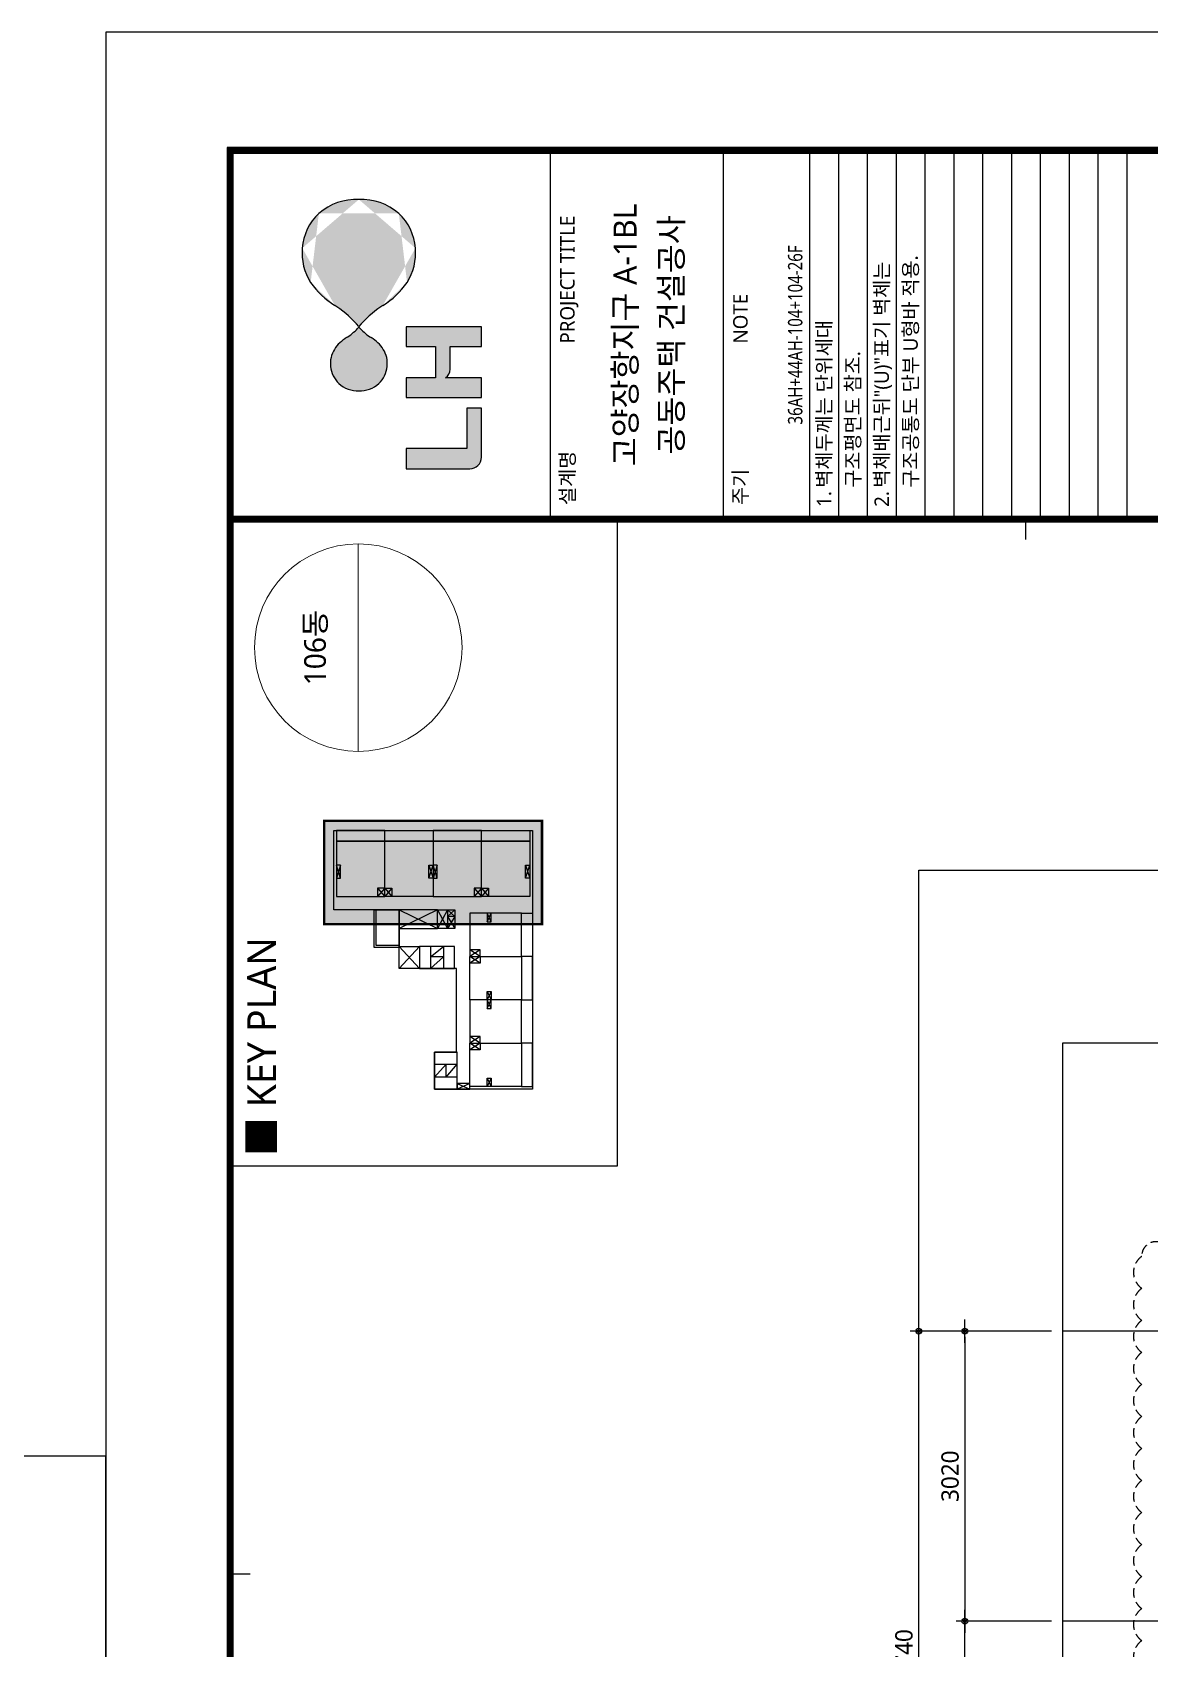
# Model space of a CAD drawing. Header units: millimetres. Extents: x 262481 to 2519995, y -394348 to 364571.
# Drawn here: x 322032 to 333655, y -318494 to -301669 of the extents above; entities that cross this region are included whole.
import ezdxf
from ezdxf.enums import TextEntityAlignment as Align
from ezdxf.xclip import XClip

# ---------------------------------------------------------------- set-up
doc = ezdxf.new("R2010")
doc.units = ezdxf.units.MM
doc.header["$LTSCALE"] = 65
doc.header["$XCLIPFRAME"] = 0
for name, pattern in [('CEN', [62, 60, -1, 0, -1]), ('FORM_고양장항A-1BL-S-성능$0$HID', [2.3, 1.5, -0.8]), ('HID', [2.5, 2, -0.5]), ('XS-벽체$0$HID', [2.3, 1.5, -0.8])]:
    doc.linetypes.add(name, pattern=pattern)
doc.layers.get('Defpoints').update_dxf_attribs({"color": 145})
for name, color, linetype in [('253', 253, 'Continuous'), ('BAR', 2, 'Continuous'), ('CEN', 1, 'CEN'), ('DIM', 7, 'Continuous'), ('FORM_고양장항A-1BL-S-성능$0$FORM', 7, 'Continuous'), ('FORM_고양장항A-1BL-S-성능$0$FTEXT', 3, 'Continuous'), ('FORM_고양장항A-1BL-S-성능$0$LH마크', 253, 'Continuous'), ('FORM_고양장항A-1BL-S-성능$0$TEXT', 3, 'Continuous'), ('KEY', 4, 'Continuous'), ('LEADER', 7, 'Continuous'), ('SEC', 11, 'Continuous'), ('XS-벽체$0$BAR', 3, 'Continuous'), ('XS-벽체$0$WALL', 4, 'Continuous')]:
    doc.layers.add(name, color=color, linetype=linetype)
for name, color, linetype, plot in [('DEFPOINT', 144, 'Continuous', False), ('FORM_고양장항A-1BL-S-성능$0$DEFPOINT', 144, 'Continuous', False), ('XS-벽체$0$1215', 181, 'XS-벽체$0$HID', False)]:
    doc.layers.add(name, color=color, linetype=linetype, plot=plot)
doc.layers.add('TEXT', color=3, linetype='Continuous', lineweight=9)
doc.styles.add('FORM_고양장항A-1BL-S-성능$0$맑은고딕', font='malgun.ttf')
doc.styles.add('맑은고딕', font='malgun.ttf')
doc.dimstyles.new('DIM_60', dxfattribs={"dimscale": 60, "dimtxt": 3, "dimasz": 1, "dimexe": 1.5, "dimexo": 2, "dimgap": 1, "dimtad": 1, "dimdec": 0, "dimzin": 0, "dimdsep": 46, "dimtxsty": '맑은고딕', "dimblk1": 'DIMDOT', "dimblk2": 'DIMDOT', "dimsah": 1, "dimcen": 0.09, "dimdle": 2, "dimclrd": 7, "dimclre": 7, "dimclrt": 3, "dimadec": 0, "dimazin": 0, "dimtfac": 1, "dimtdec": 0, "dimtix": 1, "dimtmove": 2, "dimatfit": 3, "dimldrblk": 'DIMDOT', "dimfxl": 0, "dimtolj": 1, "dimtzin": 0, "dimarcsym": 0})

# ---------------------------------------------------------------- blocks, each defined once
blk = doc.blocks.new('XS-벽체', base_point=(1093552.529641199, 0))
at = {"layer": 'XS-벽체$0$1215'}
blk.add_lwpolyline([(99244.39906785135, 531981.5803168521, 0.52056705), (99056.31815873878, 531836.3279259647, 0.52056705), (99056.31815873878, 531502.9946259647, 0.52056705), (99056.31815873878, 531169.6613259646, 0.52056705), (99056.31815873878, 530836.3280259647, 0.52056705), (99056.31815873878, 530502.9947259647, 0.52056705), (99056.31815873878, 530169.6614259647, 0.52056705), (99056.31815873878, 529836.3281259646, 0.52056705), (99056.31815873878, 529502.9948259646, 0.52056705), (99056.31815873878, 529169.6615259647, 0.52056705), (99056.31815873878, 528836.3282259647, 0.52056705), (99056.31815873878, 528502.9949259646, 0.52056705), (99056.31815873878, 528169.6616259646, 0.52056705), (99056.31815873878, 527836.3283259646, 0.52056705), (99056.31815873878, 527502.9950259647, 0.52056705)], format="xyb", dxfattribs=at)
at = {"layer": 'XS-벽체$0$BAR'}
for radius, end in [(20470.00000000001, 138.0000000077701), (20280.00000000001, 137.9999999974206)]:
    blk.add_arc((99075.6265650175, 514192.5453104012), radius, 90, end, dxfattribs=at)
at = {"layer": 'XS-벽체$0$WALL'}
for radius, end in [(28100.00000000001, 138.0000000059112), (27500, 138.0000000059112), (20500.00000000001, 138.0000000059112), (20250.00000000001, 106.6872327452662)]:
    blk.add_arc((99075.62656501762, 514192.5453104199), radius, 90, end, dxfattribs=at)
blk = doc.blocks.new('DIMDOT')
at = {"layer": 'DIM', "linetype": 'Continuous'}
blk.add_line((-2, 0), (2, 0), dxfattribs=at)
for radius in [0.5, 0.25]:
    blk.add_circle((0, 0), radius, dxfattribs=at)
blk = doc.blocks.new('*D235')
at = {"layer": 'Defpoints', "color": 0, "linetype": 'Continuous', "transparency": 16777216}
for p in [(331252.4388960177, -315188.7507688279), (332752.4388960212, -315188.7507688279), (332752.438896021, -321928.7507688295)]:
    blk.add_point(p, dxfattribs=at)
at = {"layer": 'DIM', "color": 7, "linetype": 'Continuous', "lineweight": -2, "transparency": 16777216}
for p, q in [((332632.4388960212, -315188.7507688279), (331162.4388960177, -315188.7507688279)), ((331252.4388960177, -321868.7507688295), (331252.4388960177, -315248.7507688279)), ((332632.438896021, -321928.7507688295), (331162.4388960177, -321928.7507688295))]:
    blk.add_line(p, q, dxfattribs=at)
at = {"layer": 'DIM', "color": 7, "linetype": 'Continuous', "lineweight": -2, "transparency": 16777216, "xscale": 60, "yscale": 60, "zscale": 60}
for p, rotation in [((331252.4388960177, -315188.7507688279), 90), ((331252.4388960177, -321928.7507688295), 270)]:
    blk.add_blockref('DIMDOT', p, dxfattribs=dict(at, rotation=rotation))
at = {"layer": 'DIM', "color": 3, "linetype": 'Continuous', "transparency": 16777216, "insert": (331099.4429721047, -318558.7507688286), "char_height": 180, "attachment_point": 5, "rotation": 90, "style": '맑은고딕'}
blk.add_mtext('\\A1;6740', dxfattribs=at)
blk = doc.blocks.new('*D236')
at = {"layer": 'Defpoints', "color": 0, "linetype": 'Continuous', "transparency": 16777216}
for p in [(331732.4388960178, -318208.7507688287), (332752.4388960213, -318208.7507688287), (332752.4388960212, -321928.7507688295)]:
    blk.add_point(p, dxfattribs=at)
at = {"layer": 'DIM', "color": 7, "linetype": 'Continuous', "lineweight": -2, "transparency": 16777216}
for p, q in [((332632.4388960213, -318208.7507688287), (331642.4388960178, -318208.7507688287)), ((331732.4388960178, -321868.7507688295), (331732.4388960178, -318268.7507688287)), ((332632.4388960212, -321928.7507688295), (331642.4388960178, -321928.7507688295))]:
    blk.add_line(p, q, dxfattribs=at)
at = {"layer": 'DIM', "color": 7, "linetype": 'Continuous', "lineweight": -2, "transparency": 16777216, "xscale": 60, "yscale": 60, "zscale": 60}
for p, rotation in [((331732.4388960178, -318208.7507688287), 90), ((331732.4388960178, -321928.7507688295), 270)]:
    blk.add_blockref('DIMDOT', p, dxfattribs=dict(at, rotation=rotation))
at = {"layer": 'DIM', "color": 3, "linetype": 'Continuous', "transparency": 16777216, "insert": (331579.4429721048, -320068.750768829), "char_height": 180, "attachment_point": 5, "rotation": 90, "style": '맑은고딕'}
blk.add_mtext('\\A1;3720', dxfattribs=at)
blk = doc.blocks.new('*D237')
at = {"layer": 'Defpoints', "color": 0, "linetype": 'Continuous', "transparency": 16777216}
for p in [(332752.4388960212, -315188.7507688279), (331732.4388960178, -318208.7507688286), (332752.4388960213, -318208.7507688286)]:
    blk.add_point(p, dxfattribs=at)
at = {"layer": 'DIM', "color": 7, "linetype": 'Continuous', "lineweight": -2, "transparency": 16777216}
for p, q in [((332632.4388960212, -315188.7507688279), (331642.4388960178, -315188.7507688279)), ((331732.4388960178, -315248.7507688279), (331732.4388960178, -318148.7507688286)), ((332632.4388960213, -318208.7507688286), (331642.4388960178, -318208.7507688286))]:
    blk.add_line(p, q, dxfattribs=at)
at = {"layer": 'DIM', "color": 7, "linetype": 'Continuous', "lineweight": -2, "transparency": 16777216, "xscale": 60, "yscale": 60, "zscale": 60}
for p, rotation in [((331732.4388960178, -315188.7507688279), 90), ((331732.4388960178, -318208.7507688286), 270)]:
    blk.add_blockref('DIMDOT', p, dxfattribs=dict(at, rotation=rotation))
at = {"layer": 'DIM', "color": 3, "linetype": 'Continuous', "transparency": 16777216, "insert": (331579.4429721048, -316698.7507688282), "char_height": 180, "attachment_point": 5, "rotation": 90, "style": '맑은고딕'}
blk.add_mtext('\\A1;3020', dxfattribs=at)
blk = doc.blocks.new('주기')
at = {"layer": 'TEXT', "style": '맑은고딕'}
for s, p in [('1.', (100, -150)), ('벽체두께는 단위세대', (300, -150)), ('구조평면도 참조.', (300, -450)), ('2.', (100, -750)), ('벽체배근뒤"(U)"표기 벽체는 ', (300, -750)), ('구조공통도 단부 U형바 적용.', (300, -1050))]:
    blk.add_text(s, height=150, dxfattribs=at).set_placement(p, align=Align.MIDDLE_LEFT)
blk = doc.blocks.new('FORM_고양장항A-1BL-S-성능')
at = {"layer": 'FORM_고양장항A-1BL-S-성능$0$LH마크'}
h = blk.add_hatch(color=256, dxfattribs=at)
edge = h.paths.add_edge_path()
edge.add_ellipse((777.5120366010963, 564.7777114903022), major_axis=(-0.02159848308638231, 19.19947578344629), ratio=0.9999988826607065, start_angle=220.3160542666334, end_angle=235.7161672747215)
edge.add_ellipse((780.1822295766472, 563.7980365819697), major_axis=(11.63553466031951, 11.6355346603195), ratio=0.9999995785260982, start_angle=278.3719928566697, end_angle=279.7926827259736)
edge.add_ellipse((805.6007515508829, 547.0051341328237), major_axis=(0.01866363475384163, 14.02645855967481), ratio=0.9999988821937925, start_angle=394.96846678515556, end_angle=418.6858257556404, ccw=False)
edge.add_ellipse((802.7134298440217, 550.4017932872687), major_axis=(-0.0005301727484946188, 9.598206712760284), ratio=0.9999988824009329, start_angle=354.9363527238226, end_angle=392.349660986295, ccw=False)
edge.add_ellipse((802.8853871766626, 550.8263927475948), major_axis=(0.00340075212795909, 9.161071405456902), ratio=0.9999988815880413, start_angle=313.08945440778825, end_angle=355.7978530240622, ccw=False)
edge.add_ellipse((802.2519161794482, 550.6334521343399), major_axis=(-0.00272221685361018, 9.759959947316588), ratio=0.9999988820086083, start_angle=267.15847194408525, end_angle=311.3399578879178, ccw=False)
edge.add_ellipse((802.2519161794482, 549.671215354598), major_axis=(0.002345730923483197, 9.759960045523917), ratio=0.9999988819608775, start_angle=228.6578319515284, end_angle=272.8393178946566, ccw=False)
edge.add_ellipse((802.8853871766626, 549.4782747404117), major_axis=(-0.001195197933472944, 9.161071959040585), ratio=0.9999988820220781, start_angle=184.2159411120079, end_angle=226.9243397014058, ccw=False)
edge.add_ellipse((802.7134298440217, 549.9028742007379), major_axis=(0.0007995421070614973, 9.59820669418542), ratio=0.9999988819849818, start_angle=147.6519469810335, end_angle=185.0652552603508, ccw=False)
edge.add_ellipse((805.6007515508829, 553.2995333551828), major_axis=(-0.0146797010598394, 14.02646328916932), ratio=0.9999988823698344, start_angle=121.33044795241909, end_angle=145.0478069355882, ccw=False)
edge.add_ellipse((780.1822295766472, 536.5066309060369), major_axis=(-11.63553220987993, 11.63553220987993), ratio=0.9999997837762815, start_angle=260.2073153029904, end_angle=261.628005449331)
edge.add_ellipse((777.5120366010963, 535.5269559977044), major_axis=(0.03702439887233609, 19.19945221449299), ratio=0.999998882848964, start_angle=-55.67013267916648, end_angle=-40.27001964361233)
edge = h.paths.add_edge_path()
edge.add_ellipse((795.6964670699238, 557.0060145651389), major_axis=(0.006864801860395151, 8.99295968458668), ratio=0.9999988827231661, start_angle=123.23707871012789, end_angle=139.6948369544317, ccw=False)
edge.add_ellipse((788.9257939476668, 552.7252627146829), major_axis=(-0.7009870625855058, 0.7009870625855058), ratio=0.9999999437731498, start_angle=70.64073618081011, end_angle=85.40595803884457, ccw=False)
edge.add_ellipse((782.6291739661394, 549.0609563897763), major_axis=(-0.00838486509904391, 6.297509315924676), ratio=0.9999988821287467, start_angle=-59.16259633342766, end_angle=-32.43732604062858)
edge.add_ellipse((783.5754979457854, 550.5891971896801), major_axis=(0.0003907985917620071, 4.500137694815398), ratio=0.9999988822598063, start_angle=-32.59340767870501, end_angle=6.828384972939124)
edge.add_ellipse((783.5434234086572, 550.2362834793914), major_axis=(0.002745875946588449, 4.847301688027194), ratio=0.9999988842119085, start_angle=5.983778684998008, end_angle=45.80586987389822)
edge.add_ellipse((783.5089925024806, 550.4199431204636), major_axis=(-0.002355894959272277, 4.695759708345227), ratio=0.9999988832972008, start_angle=47.05758428077518, end_angle=93.23828646313216)
edge.add_ellipse((783.5089925024806, 549.884724367543), major_axis=(0.002355895489691475, 4.695759708344957), ratio=0.9999988832972013, start_angle=86.76171354333981, end_angle=132.9424157256968)
edge.add_ellipse((783.5434234049319, 550.0683840086151), major_axis=(-0.004028469242848608, 4.847300791718968), ratio=0.9999988837406935, start_angle=134.1789697115022, end_angle=174.0010609071454)
edge.add_ellipse((783.5754979457854, 549.7154702983264), major_axis=(-0.0003907988740895081, 4.500137694815236), ratio=0.9999988822598063, start_angle=173.1716150234662, end_angle=212.5934076751104)
edge.add_ellipse((782.6291739661394, 551.2437110982303), major_axis=(0.008384865413569927, 6.297509315924258), ratio=0.999998882128746, start_angle=212.4373260434902, end_angle=239.1625963362892)
edge.add_ellipse((788.9257939476668, 547.579404774255), major_axis=(0.7009870745422859, 0.7009870745422859), ratio=0.999999927333072, start_angle=94.59404188595232, end_angle=109.35926357312451, ccw=False)
edge.add_ellipse((795.6964670699238, 543.2986529228676), major_axis=(-0.001238716836780558, 8.992962225506153), ratio=0.9999988827506152, start_angle=400.34100785461936, end_angle=416.79876607149504, ccw=False)
h = blk.add_hatch(color=256, dxfattribs=at)
edge = h.paths.add_edge_path()
edge.add_line((768.8121202457844, 531.4260161464501), (768.8121202457844, 541.9678076190341))
edge.add_line((768.8121202457844, 541.9678076190341), (765.28352654168, 541.9678076190341))
edge.add_line((765.28352654168, 541.9678076190341), (765.28352654168, 530.9121352323731))
edge.add_arc((767.28352654168, 530.9121352323731), 2, 180, 270)
edge.add_line((767.28352654168, 528.9121352323731), (775.7887969780861, 528.912135232373))
edge.add_line((775.7887969780861, 528.912135232373), (775.7887969780861, 531.4260161464501))
edge.add_line((775.7887969780861, 531.4260161464501), (768.8121202457844, 531.4260161464501))
h = blk.add_hatch(color=256, dxfattribs=at)
edge = h.paths.add_edge_path()
edge.add_line((777.6351411920189, 541.9678076190341), (777.6351411920189, 528.912135232373))
edge.add_line((777.6351411920189, 528.912135232373), (781.0521581974028, 528.912135232373))
edge.add_line((781.0521581974028, 528.912135232373), (781.0521581974028, 535.1371330489803))
edge.add_ellipse((782.6773167383074, 536.2946097833503), major_axis=(-0.000413403052623914, 1.995218884663901), ratio=0.9999988843474573, start_angle=125.4474759443961, end_angle=176.5601751768511)
edge.add_line((782.5580159779786, 534.3029607517112), (786.4845400359629, 534.3029607517112))
edge.add_line((786.4845400359629, 534.3029607517112), (786.4845400359629, 528.912135232373))
edge.add_line((786.4845400359629, 528.912135232373), (789.9015570450722, 528.912135232373))
edge.add_line((789.9015570450722, 528.912135232373), (789.9015570450722, 541.9678076190341))
edge.add_line((789.9015570450722, 541.9678076190341), (786.4845400359629, 541.9678076190341))
edge.add_line((786.4845400359629, 541.9678076190341), (786.4845400359629, 536.8843866876725))
edge.add_line((786.4845400359629, 536.8843866876725), (781.0521581974028, 536.8843866876725))
edge.add_line((781.0521581974028, 536.8843866876725), (781.0521581974028, 541.9678076190341))
edge.add_line((781.0521581974028, 541.9678076190341), (777.6351411920189, 541.9678076190341))
at = {"layer": 'FORM_고양장항A-1BL-S-성능$0$DEFPOINT', "color": 1}
for p, q in [((573.5, 569), (573.5, 572)), ((753, 434.5), (756, 434.5000000000001))]:
    blk.add_line(p, q, dxfattribs=at)
at = {"layer": 'FORM_고양장항A-1BL-S-성능$0$DEFPOINT', "linetype": 'FORM_고양장항A-1BL-S-성능$0$HID'}
for p, q in [((820, 467), (757, 467)), ((820, 457), (757, 457)), ((820, 447), (757, 447)), ((820, 437), (757, 437)), ((820, 427), (757, 427)), ((820, 417), (757, 417))]:
    blk.add_line(p, q, dxfattribs=at)
at = {"layer": 'FORM_고양장항A-1BL-S-성능$0$DEFPOINT'}
blk.add_lwpolyline([(0, 594), (0, 0), (841, 0), (841, 594), (0, 594)], dxfattribs=at)
at = {"layer": 'FORM_고양장항A-1BL-S-성능$0$FORM'}
for p, q in [((820, 517), (757, 517)), ((820, 487), (757, 487)), ((820, 472), (757, 472)), ((820, 462), (757, 462)), ((820, 452), (757, 452)), ((820, 442), (757, 442)), ((820, 432), (757, 432)), ((820, 422), (757, 422))]:
    blk.add_line(p, q, dxfattribs=at)
for points in [[(25, 573), (25, 21), (757, 21), (757, 573)], [(26, 572), (26, 22), (756, 22), (756, 572)], [(757, 572), (757, 22), (820, 22), (820, 572)]]:
    blk.add_lwpolyline(points, close=True, dxfattribs=at)
at = {"layer": 'FORM_고양장항A-1BL-S-성능$0$FORM', "const_width": 1}
blk.add_lwpolyline([(25.5, 572.5), (25.5, 21.5), (756.5, 21.5), (756.5, 572.5)], close=True, dxfattribs=at)
blk.add_lwpolyline([(757, 21.5), (820.5, 21.5), (820.5, 572.5), (757, 572.5)], dxfattribs=at)
at = {"layer": 'FORM_고양장항A-1BL-S-성능$0$FORM'}
blk.add_lwpolyline([(757, 21), (821, 21), (821, 573), (757, 573)], dxfattribs=at)
at = {"layer": 'FORM_고양장항A-1BL-S-성능$0$LH마크'}
blk.add_lwpolyline([(768.8121202457844, 531.4260161464501), (768.8121202457844, 541.9678076190341), (765.28352654168, 541.9678076190341), (765.28352654168, 530.9121352323731, 0.4142135623730978), (767.28352654168, 528.9121352323731), (775.7887969780861, 528.912135232373), (775.7887969780861, 531.4260161464501)], format="xyb", close=True, dxfattribs=at)
blk.add_lwpolyline([(782.5580159779786, 534.3029607517112), (786.4845400359629, 534.3029607517112), (786.4845400359629, 528.912135232373), (789.9015570450722, 528.912135232373), (789.9015570450722, 541.9678076190341), (786.4845400359629, 541.9678076190341), (786.4845400359629, 536.8843866876725), (781.0521581974028, 536.8843866876725), (781.0521581974028, 541.9678076190341), (777.6351411920189, 541.9678076190341), (777.6351411920189, 528.912135232373), (781.0521581974028, 528.912135232373), (781.0521581974028, 535.1371330489803)], dxfattribs=at)
for centre, major_axis, ratio, start_param, end_param in [((805.6007515508829, 547.0051341328237), (0.01866364607842805, 14.02645855965973), 0.9999988821937923, 0.6103148805826146, 1.024260884494987), ((802.7134298440217, 550.4017932872687), (-0.0005301722584782508, 9.598206712760033), 0.9999988824009336, -0.08837731707788565, 0.5646080961658568), ((802.8853871766626, 550.8263927475948), (0.003400751817444686, 9.161071405457017), 0.9999988815880411, -0.8187434745249031, -0.0733413004167327), ((802.2519161794482, 550.6334521343399), (-0.002722219416329674, 9.75995994731588), 0.9999988820086076, 4.66279495975861, 5.433907357902082), ((783.5089925024806, 550.4199431204636), (-0.002355894959272276, 4.695759708345225), 0.9999988832972008, 0.8213097837342547, 1.627315087699315), ((783.5434234086572, 550.2362834793914), (0.002745875946588449, 4.847301688027194), 0.9999988842119085, 0.1044366397638719, 0.7994632460396036), ((783.5754979457854, 550.5891971896801), (0.0003907985917619971, 4.500137694815261), 0.9999988822598063, -0.5688622784382045, 0.1191778003714916), ((782.6291739661394, 549.0609563897763), (-0.00838486509904391, 6.297509315924676), 0.9999988821287467, -1.032582100046638, -0.5661381399518648), ((777.5120366010963, 564.7777114903022), (-0.02159848308638231, 19.19947578344629), 0.9999988826607065, 3.845240541955254, 4.114023219125599), ((780.1822295766472, 563.7980365819697), (11.63553466031951, 11.6355346603195), 0.9999995785260982, 4.858507820687022, 4.883303536556102), ((783.5089925024806, 549.884724367543), (0.002355895489691476, 4.695759708344958), 0.9999988832972013, 1.514277566003436, 2.320282869968496), ((788.9257939476668, 552.7252627146829), (-0.700987062585513, 0.700987062585513), 0.999999943773139, 1.232913432387822, 1.490615168597958), ((795.6964670699238, 557.0060145651389), (0.006864802392496911, 8.992959684586273), 0.9999988827231666, 2.150892784090308, 2.438134852950649), ((795.6964670699238, 543.2986529228676), (-0.001238735083169428, 8.992962225503609), 0.9999988827506168, 0.7040834086070373, 0.9913254769886706), ((777.5120366010963, 535.5269559977044), (0.03702439887233502, 19.19945221449245), 0.999998882848964, -0.9716271102735472, -0.7028444326238286), ((802.2519161794482, 549.671215354598), (0.002345731131241998, 9.759960045523863), 0.9999988819608779, 3.990832028047346, 4.761944426178527), ((782.6291739661394, 551.2437110982303), (0.008384865413569925, 6.297509315924255), 0.999998882128746, 3.707730793591602, 4.174174753686374), ((788.9257939476668, 547.579404774255), (0.7009870745422877, 0.7009870745422876), 0.9999999273330696, 1.650977483679293, 1.90867921690732), ((783.5434234049319, 550.0683840086151), (-0.004028469242848608, 4.847300791718968), 0.9999988837406935, 2.341864808399459, 3.036891414792878), ((783.5754979457854, 549.7154702983264), (-0.0003907988740895081, 4.500137694815236), 0.9999988822598063, 3.022414853155563, 3.71045493196526), ((780.1822295766472, 536.5066309060369), (-11.63553220987993, 11.63553220987993), 0.9999997837762815, 4.541474389812208, 4.566270110516492), ((805.6007515508829, 553.2995333551828), (-0.01467970102094349, 14.02646328916936), 0.999998882369835, 2.117615799692099, 2.531561803825854), ((802.7134298440217, 549.9028742007379), (0.0007995429396725551, 9.598206694185077), 0.9999988819849815, 2.577012621885882, 3.229998035423623), ((802.8853871766626, 549.4782747404117), (-0.001195197141435843, 9.161071959040688), 0.9999988820220782, 3.215174707150978, 3.960576880790073), ((782.6773167383074, 536.2946097833503), (-0.000413403052623914, 1.995218884663901), 0.9999988843474573, 2.189471493546094, 3.081556384734013)]:
    blk.add_ellipse(centre, major_axis=major_axis, ratio=ratio, start_param=start_param, end_param=end_param, dxfattribs=at)
at = {"layer": 'FORM_고양장항A-1BL-S-성능$0$FTEXT', "style": 'FORM_고양장항A-1BL-S-성능$0$맑은고딕'}
for s, p in [('설계명', (759, 514)), ('PROJECT TITLE', (787, 514)), ('주기', (759, 484)), ('NOTE', (787, 484))]:
    blk.add_text(s, height=2.5, dxfattribs=at).set_placement(p, align=Align.MIDDLE_LEFT)
at = {"layer": 'FORM_고양장항A-1BL-S-성능$0$TEXT', "color": 6, "style": 'FORM_고양장항A-1BL-S-성능$0$맑은고딕'}
for s, p in [('고양장항지구 A-1BL', (788.5, 504.0000000007981)), ('공동주택 건설공사', (788.5, 496))]:
    blk.add_text(s, height=4.000000000000026, dxfattribs=at).set_placement(p, align=Align.MIDDLE_CENTER)

msp = doc.modelspace()

# ---------------------------------------------------------------- hatches: boundary and pattern name
at = {"layer": '253'}
h = msp.add_hatch(color=256, dxfattribs=at)
h.dxf.hatch_style = 1
h.paths.add_polyline_path([(327333.2973248112, -310953.4522613779), (327333.2973248121, -309877.7059927223), (325067.6256830211, -309877.7059927224), (325067.6256830211, -310953.4522613779)])

# ---------------------------------------------------------------- linework, layer by layer
at = {"layer": 'CEN'}
for p, q in [((335892.438896013, -315188.7507688279), (332752.4388960136, -315188.7507688279)), ((335892.4388960116, -318208.7507688287), (332752.438896014, -318208.7507688287))]:
    msp.add_line(p, q, dxfattribs=at)
at = {"layer": 'DEFPOINT'}
for points in [[(331252.4388960136, -346948.750768833), (331252.4388960136, -310388.7507688417), (348817.438896012, -310388.7507688417), (348817.438896012, -346948.750768833)], [(332752.4388960136, -345148.750768833), (332752.4388960136, -312188.7507688417), (347317.438896012, -312188.7507688417), (347317.438896012, -345148.750768833)]]:
    msp.add_lwpolyline(points, close=True, dxfattribs=at)
at = {"layer": 'KEY'}
for p, q in [((325167.6256830205, -310803.4522613778), (325167.6256830211, -309977.7059927214)), ((325167.6256830211, -309977.7059927214), (327233.2973248121, -309977.7059927223)), ((327233.2973248121, -309977.7059927223), (327233.2973248109, -312668.7507688418)), ((325237.774936752, -310471.7358434678), (325194.4913546623, -310338.1537539155)), ((325237.774936752, -310338.1537539153), (325194.4913546625, -310471.7358434678)), ((326157.1779218268, -310471.7358434682), (326200.4615039165, -310338.1537539158)), ((326157.1779218268, -310338.153753916), (326200.4615039161, -310471.7358434681)), ((326243.7450860057, -310471.7358434682), (326200.4615039161, -310338.1537539158)), ((326243.7450860057, -310338.1537539158), (326200.4615039161, -310471.7358434681)), ((327163.1480710806, -310471.7358434686), (327206.4316531703, -310338.1537539162)), ((327163.1480710806, -310338.1537539164), (327206.4316531699, -310471.7358434686)), ((325623.5958322741, -310578.4522613785), (325697.476429289, -310665.0194255576)), ((325697.4764292894, -310578.4522613785), (325623.5958322742, -310665.0194255576)), ((325771.3570263044, -310578.4522613784), (325697.4764292893, -310665.0194255575)), ((325697.4764292894, -310578.4522613785), (325771.3570263042, -310665.0194255576)), ((326629.565981528, -310578.4522613788), (326703.4465785431, -310665.0194255579)), ((326703.4465785431, -310578.4522613789), (326629.5659815281, -310665.0194255579)), ((326777.327175558, -310578.4522613789), (326703.4465785431, -310665.0194255579)), ((326703.4465785431, -310578.4522613789), (326777.327175558, -310665.0194255579)), ((325847.103294961, -310803.4522613784), (325167.6256830205, -310803.4522613778)), ((325585.9092651092, -311195.9895748113), (325585.909265109, -310804.198530035)), ((325585.909265109, -310804.198530035), (325847.1032949599, -310804.1985300352)), ((325608.2973248104, -311173.6015151097), (325608.2973248105, -310804.198530035)), ((325847.103294961, -310803.4522613784), (326246.3570263042, -310998.2283807815)), ((325847.1032949606, -311412.407485259), (325847.103294961, -310803.4522613784)), ((326246.3570263043, -310804.1985300353), (325847.1032949606, -310804.1985300352)), ((325847.1032949606, -310804.1985300352), (325847.103294961, -310998.2283807815)), ((326246.3570263043, -310804.1985300353), (325847.1032949609, -310998.2283807815)), ((325847.1032949599, -310804.1985300352), (325847.1032949596, -311195.9895748113)), ((326246.3570263042, -310998.2283807815), (326246.3570263043, -310804.1985300353)), ((326246.3570263042, -310998.2283807815), (326246.3570263043, -310804.1985300353)), ((326246.3570263043, -310804.1985300353), (326428.4465785429, -310804.1985300353)), ((326246.3570263043, -310804.1985300353), (326351.580906901, -310998.2283807817)), ((326351.580906901, -310804.1985300352), (326246.3570263042, -310998.2283807815)), ((326351.580906901, -310804.1985300352), (326351.580906901, -310998.2283807817)), ((326428.4465785429, -310871.3627091398), (326351.580906901, -310804.1985300352)), ((326428.4465785429, -310804.1985300353), (326351.5809069013, -310871.3627091399)), ((326428.4465785429, -310871.3627091398), (326351.580906901, -310871.3627091396)), ((326351.580906901, -310871.3627091396), (326428.4465785432, -310998.2283807817)), ((326428.4465785429, -310871.3627091398), (326351.580906901, -310998.2283807817)), ((326428.4465785429, -310804.1985300353), (326428.4465785432, -310998.2283807817)), ((326761.6555337671, -310926.959724065), (326806.4316531702, -310838.9000225727)), ((326806.4316531704, -310926.9597240651), (326761.6555337675, -310838.9000225727)), ((325847.103294961, -310998.2283807815), (326246.3570263042, -310998.2283807815)), ((326428.4465785432, -310998.2283807817), (326246.3570263042, -310998.2283807815)), ((325847.1032949596, -311195.9895748113), (325585.9092651092, -311195.9895748113)), ((325847.1032949598, -311173.6015151097), (325608.2973248104, -311173.6015151097)), ((325847.1032949606, -311412.407485259), (325847.1032949606, -311184.7955449605)), ((325847.1032949606, -311184.7955449605), (326059.7898621248, -311184.7955449605)), ((325847.1032949606, -311184.7955449605), (326059.789862125, -311412.4074852591)), ((326059.7898621248, -311184.7955449605), (325847.1032949606, -311412.407485259)), ((326059.7898621248, -311184.7955449605), (326059.789862125, -311412.4074852591)), ((326059.7898621248, -311184.7955449605), (326059.789862125, -311412.4074852591)), ((326421.7301606325, -311184.7955449607), (326059.7898621248, -311184.7955449605)), ((326173.9689666024, -311184.7955449607), (326173.9689666023, -311412.4074852591)), ((326173.9689666024, -311293.0045001841), (326309.7898621248, -311184.7955449607)), ((326309.7898621248, -311184.7955449607), (326309.7898621245, -311412.4074852591)), ((326421.7301606325, -311412.4074852593), (326421.7301606325, -311184.7955449607)), ((326689.2674740654, -311219.4970374978), (326583.2973248117, -311289.6462912292)), ((326689.2674740654, -311289.6462912293), (326583.2973248117, -311219.4970374975)), ((326059.789862125, -311412.4074852591), (325847.1032949606, -311412.407485259)), ((326444.8644889906, -311412.4074852593), (325847.1032949606, -311412.407485259)), ((326059.789862125, -311412.4074852591), (326421.7301606325, -311412.4074852593)), ((326309.7898621249, -311293.0045001846), (326173.9689666024, -311293.0045001841)), ((326173.9689666023, -311412.4074852591), (326309.7898621249, -311293.0045001846)), ((326444.8644889901, -312284.4224106325), (326444.8644889906, -311412.4074852593)), ((326689.2674740652, -311359.7955449608), (326583.2973248115, -311289.6462912292)), ((326689.267474065, -311289.6462912293), (326583.2973248117, -311359.7955449608)), ((326761.6555337665, -311652.3328583934), (326806.4316531697, -311740.3925598861)), ((326806.4316531695, -311652.3328583934), (326761.6555337665, -311740.392559886)), ((326761.6555337665, -311828.4522613791), (326806.4316531697, -311740.3925598867)), ((326806.4316531695, -311828.4522613791), (326761.6555337668, -311740.3925598867)), ((326689.2674740649, -312120.9895748118), (326583.2973248108, -312191.1388285431)), ((326689.2674740647, -312191.1388285432), (326583.2973248112, -312120.9895748118)), ((326689.2674740645, -312261.2880822744), (326583.2973248111, -312191.1388285429)), ((326689.2674740647, -312191.1388285431), (326583.2973248108, -312261.2880822744)), ((326450.0883695871, -312284.4224106327), (326216.5062800348, -312284.4224106325)), ((326216.5062800348, -312284.4224106325), (326216.5062800346, -312668.7507688415)), ((326216.5062800346, -312668.7507688415), (326216.5062800348, -312284.4224106325)), ((326216.5062800348, -312284.4224106325), (326444.8644889901, -312284.4224106325)), ((326216.506280035, -312409.7955449608), (326450.0883695871, -312409.795544961)), ((326216.5062800348, -312545.6164404833), (326335.9092651094, -312409.7955449608)), ((326335.9092651094, -312545.6164404833), (326335.9092651094, -312409.7955449608)), ((326335.9092651094, -312545.6164404833), (326450.0883695871, -312409.795544961)), ((326450.088369587, -312668.7507688418), (326450.0883695871, -312284.4224106327)), ((326450.0883695871, -312545.6164404836), (326216.5062800348, -312545.6164404833)), ((326761.6555337662, -312553.8253957073), (326806.4316531688, -312641.8850971997)), ((326806.4316531692, -312553.8253957074), (326761.6555337662, -312641.8850971999)), ((326216.5062800346, -312668.7507688415), (326450.088369587, -312668.7507688418)), ((327233.2973248109, -312668.7507688418), (326216.5062800346, -312668.7507688415)), ((326450.088369587, -312610.1686792893), (326450.088369587, -312668.7507688418)), ((326583.2973248107, -312610.1686792894), (326450.088369587, -312610.1686792893)), ((326450.088369587, -312610.1686792893), (326583.2973248108, -312668.7507688418)), ((326583.2973248107, -312610.1686792894), (326450.088369587, -312668.7507688418)), ((326450.088369587, -312668.7507688418), (326583.2973248108, -312668.7507688418)), ((326583.2973248108, -312668.7507688418), (326583.2973248107, -312610.1686792894))]:
    msp.add_line(p, q, dxfattribs=at)
for points in [[(325697.4764292894, -309977.7059927216), (325194.4913546626, -309977.7059927216), (325194.4913546626, -310089.6462912289), (325697.4764292894, -310089.6462912292)], [(325697.4764292894, -309977.7059927216), (326200.4615039165, -309977.7059927217), (326200.4615039165, -310089.6462912293), (325697.4764292894, -310089.6462912292)], [(326703.4465785432, -309977.7059927221), (326200.4615039165, -309977.7059927217), (326200.4615039165, -310089.6462912293), (326703.4465785432, -310089.6462912296)], [(326703.4465785432, -309977.7059927221), (327206.4316531702, -309977.7059927223), (327206.4316531703, -310089.6462912299), (326703.4465785432, -310089.6462912296)], [(325194.4913546622, -310665.0194255572), (325697.4764292893, -310665.0194255575), (325697.4764292894, -310089.6462912292), (325194.4913546626, -310089.6462912289)], [(326200.4615039161, -310665.0194255579), (325697.4764292893, -310665.0194255575), (325697.4764292894, -310089.6462912292), (326200.4615039165, -310089.6462912293)], [(326200.461503916, -310665.0194255576), (326703.4465785431, -310665.0194255579), (326703.4465785432, -310089.6462912296), (326200.4615039165, -310089.6462912293)], [(327206.4316531702, -310665.0194255583), (326703.4465785431, -310665.0194255579), (326703.4465785432, -310089.6462912295), (327206.4316531703, -310089.6462912299)], [(325194.4913546623, -310471.7358434679), (325237.774936752, -310471.7358434678), (325237.774936752, -310338.1537539153), (325194.4913546623, -310338.1537539155)], [(326200.4615039167, -310471.7358434682), (326157.1779218268, -310471.7358434682), (326157.1779218268, -310338.153753916), (326200.4615039165, -310338.1537539158)], [(326200.4615039161, -310471.7358434682), (326243.7450860057, -310471.7358434682), (326243.7450860057, -310338.1537539158), (326200.4615039161, -310338.1537539158)], [(327206.4316531703, -310471.7358434686), (327163.1480710806, -310471.7358434686), (327163.1480710806, -310338.1537539164), (327206.4316531703, -310338.1537539162)], [(325623.5958322742, -310665.0194255576), (325697.476429289, -310665.0194255576), (325697.476429289, -310578.4522613784), (325623.5958322741, -310578.4522613785)], [(325771.3570263042, -310665.0194255576), (325697.4764292893, -310665.0194255575), (325697.4764292894, -310578.4522613785), (325771.3570263044, -310578.4522613784)], [(326629.5659815281, -310665.0194255579), (326703.4465785431, -310665.0194255579), (326703.4465785428, -310578.4522613788), (326629.565981528, -310578.4522613788)], [(326777.327175558, -310665.0194255579), (326703.4465785431, -310665.0194255579), (326703.4465785431, -310578.4522613789), (326777.327175558, -310578.4522613789)], [(326583.2973248122, -310838.9000225725), (326583.2973248117, -311289.6462912292), (327121.3570263042, -311289.6462912296), (327121.3570263049, -310838.9000225732)], [(326761.6555337675, -310838.9000225727), (326761.6555337671, -310926.959724065), (326806.4316531704, -310926.9597240651), (326806.4316531702, -310838.9000225727)], [(327233.2973248121, -310838.9000225732), (327233.297324812, -311289.64629123), (327121.3570263042, -311289.6462912296), (327121.3570263049, -310838.9000225732)], [(326583.2973248117, -311219.4970374975), (326583.2973248115, -311289.6462912289), (326689.2674740652, -311289.6462912289), (326689.2674740654, -311219.4970374978)], [(326583.2973248117, -311359.7955449608), (326583.2973248115, -311289.6462912292), (326689.267474065, -311289.6462912293), (326689.2674740652, -311359.7955449608)], [(326583.2973248115, -311740.3925598861), (326583.2973248115, -311289.6462912292), (327121.3570263041, -311289.6462912293), (327121.3570263041, -311740.3925598863)], [(327233.2973248114, -311740.3925598863), (327233.2973248116, -311289.6462912296), (327121.3570263041, -311289.6462912293), (327121.3570263041, -311740.3925598863)], [(326583.2973248112, -311740.3925598864), (326583.2973248108, -312191.1388285431), (327121.3570263035, -312191.1388285435), (327121.3570263037, -311740.3925598867)], [(326761.6555337665, -311740.392559886), (326761.6555337665, -311652.3328583934), (326806.4316531695, -311652.3328583934), (326806.4316531697, -311740.3925598861)], [(326761.6555337668, -311740.3925598867), (326761.6555337665, -311828.4522613791), (326806.4316531695, -311828.4522613791), (326806.4316531697, -311740.3925598867)], [(327233.2973248113, -311740.392559887), (327233.2973248113, -312191.1388285436), (327121.3570263035, -312191.1388285435), (327121.3570263041, -311740.392559887)], [(326583.2973248112, -312120.9895748118), (326583.2973248108, -312191.1388285431), (326689.2674740647, -312191.1388285432), (326689.2674740649, -312120.9895748118)], [(326583.2973248108, -312261.2880822744), (326583.2973248111, -312191.1388285429), (326689.2674740647, -312191.1388285432), (326689.2674740645, -312261.2880822744)], [(326583.2973248108, -312641.8850971997), (326583.2973248111, -312191.1388285429), (327121.3570263037, -312191.1388285431), (327121.3570263034, -312641.8850971999)], [(327233.2973248107, -312641.8850971997), (327233.2973248109, -312191.1388285432), (327121.3570263037, -312191.1388285431), (327121.3570263034, -312641.8850971999)], [(326761.6555337662, -312641.8850971999), (326761.6555337662, -312553.8253957073), (326806.4316531692, -312553.8253957074), (326806.4316531688, -312641.8850971997)]]:
    msp.add_lwpolyline(points, close=True, dxfattribs=at)
at = {"layer": 'LEADER'}
msp.add_lwpolyline([(328117.4388960113, -313468.7507688418), (328117.4388960114, -306768.7507688418), (324117.4388960119, -306768.7507688418), (324117.4388960121, -313468.7507688418)], close=True, dxfattribs=at)
at = {"layer": 'LEADER', "linetype": 'HID', "const_width": 25}
msp.add_lwpolyline([(327333.2973248112, -310953.4522613779), (327333.2973248121, -309877.7059927223), (325067.6256830211, -309877.7059927224), (325067.6256830211, -310953.4522613779)], close=True, dxfattribs=at)
at = {"layer": 'TEXT'}
msp.add_line((325422.4388960129, -309153.7507688447), (325422.4388960129, -306993.7507688447), dxfattribs=at)
msp.add_circle((325422.4388960129, -308073.7507688447), 1080, dxfattribs=at)

# ---------------------------------------------------------------- block references
at = {"xscale": 60, "yscale": 60, "zscale": 60, "rotation": 90}
msp.add_blockref('FORM_고양장항A-1BL-S-성능', (358437.438896012, -352128.7507688418), dxfattribs=at)
at = {"xscale": 60, "yscale": 60, "zscale": 60}
msp.add_blockref('FORM_고양장항A-1BL-S-성능', (272337.438896012, -352128.7507688418), dxfattribs=at)
at = {"layer": 'BAR', "rotation": 90}
msp.add_blockref('주기', (330117.438896012, -306708.7507688418), dxfattribs=at)
at = {"layer": 'SEC'}
ref = msp.add_blockref('XS-벽체', (1328069.341972196, -846246.296079246), dxfattribs=at)
XClip(ref).set_block_clipping_path([(98235.62656501631, 501097.54531041265), (112800.62656501474, 534057.545310404)])

# ---------------------------------------------------------------- texts
at = {"layer": 'TEXT', "color": 6, "style": '맑은고딕', "width": 0.8}
msp.add_text('36AH+44AH-104+104-26F', height=150, rotation=90, dxfattribs=at).set_placement((329967.438896012, -304818.750768842), align=Align.MIDDLE_CENTER)
at = {"layer": 'TEXT', "style": '맑은고딕'}
msp.add_text('106동', height=225, rotation=90, dxfattribs=at).set_placement((324972.4388960129, -308073.7507688447), align=Align.MIDDLE_CENTER)
msp.add_text('■ KEY PLAN', height=300, rotation=90, dxfattribs=at).set_placement((324417.4388960121, -313368.7507688418), align=Align.MIDDLE_LEFT)

# ---------------------------------------------------------------- dimensions: what is measured, and where the dimension line sits
at = {"layer": 'DIM', "linetype": 'Continuous'}
for base, p1, p2, angle, picture, middle in [((331252.4388960177, -315188.7507688279), (332752.438896021, -321928.7507688295), (332752.4388960212, -315188.7507688279), 90, '*D235', (331099.4429721047, -318558.7507688286)), ((331732.4388960178, -318208.7507688286), (332752.4388960212, -315188.7507688279), (332752.4388960213, -318208.7507688286), 270, '*D237', (331579.4429721048, -316698.7507688282)), ((331732.4388960178, -318208.7507688287), (332752.4388960212, -321928.7507688295), (332752.4388960213, -318208.7507688287), 90, '*D236', (331579.4429721048, -320068.750768829))]:
    dim = msp.add_linear_dim(base=base, p1=p1, p2=p2, angle=angle, dimstyle='DIM_60', dxfattribs=at)
    dim.commit()
    dim.dimension.update_dxf_attribs({"geometry": picture, "text_midpoint": middle})

doc.saveas('drawing.dxf')
